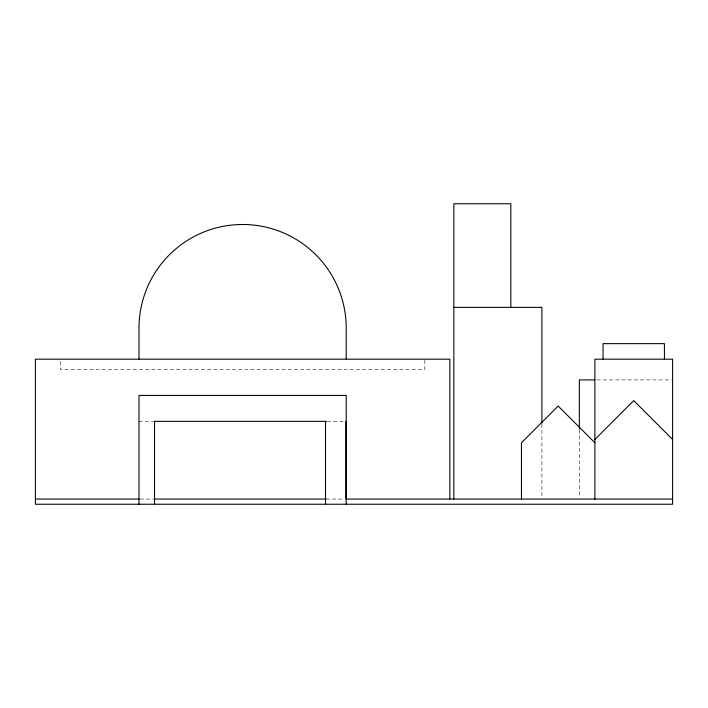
<?xml version="1.0" encoding="UTF-8"?>
<svg xmlns="http://www.w3.org/2000/svg" width="708" height="708" viewBox="0 0 708 708"><rect width="100%" height="100%" fill="white"/><g stroke="black" fill="none" stroke-linecap="round" stroke-linejoin="round"><path stroke-width="0.53" stroke-dasharray="3.54 2.66" d="M596.906 379.904L671.503 379.904M139.007 421.349L153.512 421.349M327.211 421.349L344.044 421.349M140.193 499.051L153.654 499.051M326.061 499.051L344.044 499.051M579.348 429.552L579.348 496.848M541.921 424.145L541.921 496.848M424.827 360.213L424.827 369.541L60.41 369.541L60.41 360.213"/><path stroke-width="1.06" d="M594.897 439.482L633.749 400.622L672.6 439.482M453.855 307.378L541.921 307.378L541.921 423.048M594.711 379.904L579.348 379.904L579.348 428.446M154.415 421.349L326.388 421.349M35.4 499.051L139.087 499.051M154.415 499.051L326.114 499.051M672.6 499.051L345.92 499.051L345.92 421.349M594.897 442.757L558.178 406.038L521.46 442.757L521.46 499.051M664.431 359.177L664.431 343.637L603.057 343.637L603.057 359.177M594.897 499.051L594.897 359.177L672.6 359.177L672.6 504.238L35.4 504.238L35.4 359.177L449.837 359.177L449.837 499.051M510.84 307.378L510.84 203.762L453.855 203.762L453.855 499.051M346.23 359.177L346.23 328.096A103.607 103.607 0 0 0 242.623 224.489A103.607 103.607 0 0 0 139.007 328.096L139.007 359.177M346.23 504.238L346.23 395.445L139.007 395.445L139.007 504.238M325.503 421.349L325.503 504.238M154.548 421.349L154.548 504.238"/></g></svg>
